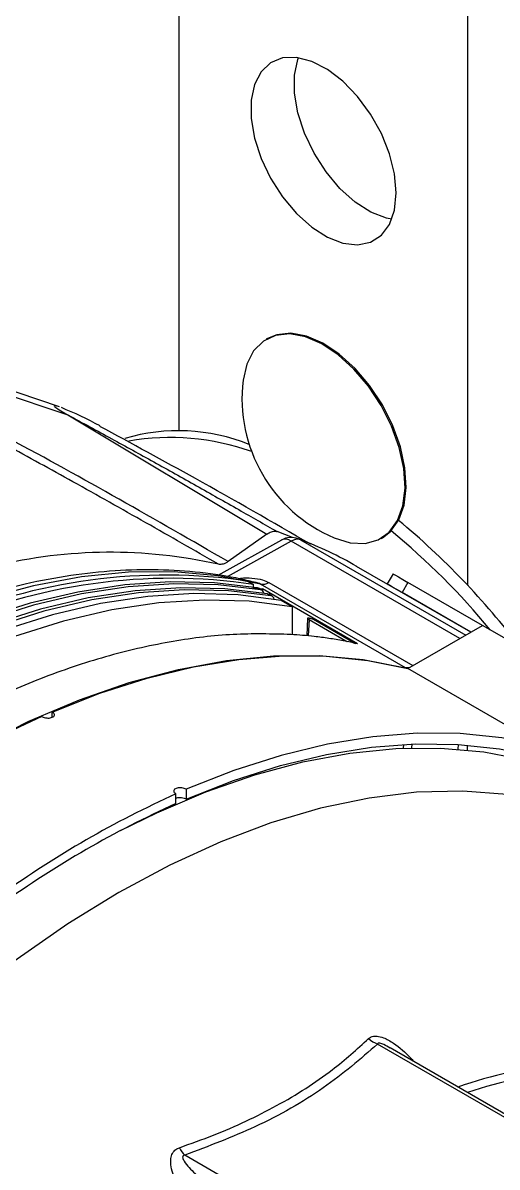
# Model space of a CAD drawing. Extents: x 7 to 113, y 1 to 87.
# Drawn here: x 19.201 to 20.651, y 69.763 to 73.267 of the extents above; entities that cross this region are included whole.
import ezdxf

# ---------------------------------------------------------------- set-up
doc = ezdxf.new("R2010")
doc.units = 0
doc.header["$MEASUREMENT"] = 0
doc.layers.add('OBJECT', color=7, linetype='CONTINUOUS')

msp = doc.modelspace()

# ---------------------------------------------------------------- linework, layer by layer
at = {"layer": 'OBJECT'}
for p, q in [((20.5621, 71.5443), (20.5621, 77.0537)), ((19.6782, 72.0185), (19.6782, 76.4048)), ((19.9485, 72.3006), (19.945, 72.2985)), ((19.3126, 72.0916), (19.1213, 72.1559)), ((19.124, 72.1385), (19.3383, 72.0669)), ((19.3383, 72.0669), (19.9468, 71.7018)), ((19.9468, 71.7018), (19.8282, 71.6177)), ((20.0259, 71.6914), (19.9783, 71.7095)), ((19.9916, 71.6835), (19.7974, 71.5753)), ((20.0215, 71.6802), (19.8257, 71.5708)), ((20.5379, 71.3821), (20.0215, 71.6802)), ((20.0494, 71.6847), (20.0434, 71.6875)), ((20.0494, 71.6847), (20.5558, 71.3924)), ((20.297, 71.6888), (20.3005, 71.6909)), ((20.5712, 71.4013), (20.2217, 71.6031)), ((20.3331, 71.5804), (20.3151, 71.5492)), ((19.889, 71.5575), (19.9059, 71.5478)), ((19.9036, 71.5382), (19.9333, 71.534)), ((19.9059, 71.5391), (19.9059, 71.5478)), ((19.928, 71.5311), (19.9175, 71.5372)), ((19.9315, 71.5299), (19.9209, 71.536)), ((20.371, 71.2923), (19.9272, 71.5485)), ((20.2244, 71.366), (19.9333, 71.534)), ((19.9333, 71.534), (19.9333, 71.5277)), ((19.9528, 71.5538), (20.3941, 71.299)), ((20.3788, 71.554), (20.3608, 71.5228)), ((20.5712, 71.4013), (20.3608, 71.5228)), ((20.6072, 71.4221), (20.3788, 71.554)), ((19.9598, 71.5128), (19.9492, 71.5189)), ((19.9632, 71.5116), (19.9527, 71.5176)), ((20.0246, 71.4793), (19.9907, 71.4988)), ((20.0246, 71.4793), (20.0246, 71.3944)), ((20.0715, 71.4439), (20.069, 71.3902)), ((20.076, 71.4402), (20.0737, 71.3898)), ((20.076, 71.4402), (20.1888, 71.3753)), ((20.09, 71.441), (20.2181, 71.3673)), ((20.3787, 71.2902), (20.6072, 71.4221)), ((21.0174, 71.1853), (20.6072, 71.4221)), ((20.3824, 71.2923), (20.371, 71.2923)), ((20.371, 71.2921), (20.371, 71.2923)), ((20.7888, 71.0534), (20.3787, 71.2902)), ((19.2903, 71.1409), (19.2903, 71.1569)), ((20.3655, 71.0465), (20.3657, 71.0575)), ((20.3908, 71.0473), (20.3911, 71.0588)), ((20.5327, 71.0436), (20.533, 71.0577)), ((20.5606, 71.0411), (20.561, 71.0558)), ((19.6686, 70.8766), (19.6686, 70.9062)), ((19.7004, 70.9202), (19.7004, 70.8905)), ((23.4147, 68.3339), (20.2858, 70.1402)), ((23.4298, 68.3353), (20.3245, 70.128)), ((22.8245, 67.9932), (19.6956, 69.7995))]:
    msp.add_line(p, q, dxfattribs=at)
at = {"layer": 'OBJECT', "flags": 128}
for points in [[(20.3429, 72.7465), (20.3376, 72.8047), (20.3223, 72.8663), (20.2974, 72.9283), (20.2643, 72.9878), (20.2244, 73.0421), (20.1797, 73.0885), (20.1322, 73.1249), (20.0841, 73.1497), (20.0377, 73.1616), (19.9951, 73.1601), (19.9584, 73.1453), (19.9293, 73.1178), (19.909, 73.079), (19.8987, 73.0307), (19.8987, 72.9751), (19.909, 72.9148), (19.9293, 72.8526), (19.9584, 72.7915), (19.9951, 72.7343), (20.0377, 72.6837), (20.0841, 72.642), (20.1322, 72.6112), (20.1797, 72.5928), (20.2244, 72.5876), (20.2643, 72.5958), (20.2974, 72.617), (20.3223, 72.6503), (20.3376, 72.6942), (20.3429, 72.7465)], [(20.3294, 72.6661), (20.3126, 72.6695), (20.2651, 72.688), (20.217, 72.7188), (20.1706, 72.7604), (20.128, 72.811), (20.0913, 72.8682), (20.0622, 72.9293), (20.042, 72.9915), (20.0316, 73.0518), (20.0316, 73.1074), (20.042, 73.1558), (20.0438, 73.1607)], [(20.297, 72.0953), (20.258, 72.1546), (20.2133, 72.2073), (20.1649, 72.2512), (20.1147, 72.2847), (20.0647, 72.3061), (20.0171, 72.3148), (19.9737, 72.3104), (19.9363, 72.293), (19.9065, 72.2633), (19.8855, 72.2226), (19.8741, 72.1728)], [(20.3005, 72.0974), (20.2615, 72.1566), (20.2169, 72.2093), (20.1684, 72.2533), (20.1182, 72.2867), (20.0683, 72.3082), (20.0206, 72.3169), (19.9772, 72.3124), (19.9485, 72.3006)], [(20.1527, 71.6903), (20.2015, 71.6752), (20.2473, 71.6731), (20.2879, 71.6841), (20.3216, 71.7077), (20.3472, 71.7431), (20.3635, 71.7887), (20.3698, 71.8428), (20.366, 71.903), (20.3521, 71.9669), (20.3288, 72.0319), (20.297, 72.0953)], [(20.3005, 71.6909), (20.3252, 71.7098), (20.3507, 71.7452), (20.367, 71.7908), (20.3734, 71.8448), (20.3695, 71.905), (20.3557, 71.9689), (20.3324, 72.0339), (20.3005, 72.0974)], [(19.9272, 71.5485), (19.7979, 71.5738), (19.6631, 71.586), (19.5236, 71.585), (19.3798, 71.5708), (19.2325, 71.5436), (19.0821, 71.5034), (18.9965, 71.4751)], [(20.3331, 71.5804), (20.3346, 71.5795), (20.3403, 71.5762), (20.3498, 71.5707), (20.3628, 71.5632), (20.3788, 71.554)], [(19.9175, 71.5372), (19.7869, 71.5529), (19.6516, 71.556), (19.512, 71.5465), (19.3689, 71.5245), (19.2226, 71.4901), (19.0739, 71.4433), (18.9233, 71.3844), (18.7715, 71.3136), (18.619, 71.2312), (18.4666, 71.1376), (18.3147, 71.0331), (18.1642, 70.9181), (18.0154, 70.7932), (17.8692, 70.6588), (17.726, 70.5155), (17.5864, 70.3638), (17.4511, 70.2044), (17.3205, 70.038)], [(19.928, 71.5311), (19.7975, 71.5468), (19.6621, 71.5499), (19.5226, 71.5405), (19.3794, 71.5185), (19.2331, 71.484), (19.0844, 71.4372), (18.9338, 71.3783), (18.782, 71.3075), (18.6295, 71.2251), (18.4771, 71.1315), (18.3253, 71.027), (18.1747, 70.912), (18.026, 70.7871), (17.8797, 70.6527), (17.7365, 70.5094), (17.597, 70.3577), (17.4616, 70.1984), (17.3311, 70.0319)], [(19.9492, 71.5189), (19.8187, 71.5346), (19.6833, 71.5377), (19.5438, 71.5282), (19.4006, 71.5062), (19.2543, 71.4717), (19.1056, 71.425), (18.955, 71.3661), (18.8032, 71.2953), (18.6508, 71.2129), (18.4983, 71.1193), (18.3465, 71.0148), (18.1959, 70.8998), (18.0472, 70.7749), (17.9009, 70.6405), (17.7577, 70.4971), (17.6182, 70.3455), (17.4828, 70.1861), (17.3523, 70.0197)], [(19.9598, 71.5128), (19.8292, 71.5285), (19.6939, 71.5316), (19.5543, 71.5221), (19.4111, 71.5001), (19.2649, 71.4657), (19.1162, 71.4189), (18.9656, 71.36), (18.8137, 71.2892), (18.6613, 71.2068), (18.5088, 71.1132), (18.357, 71.0087), (18.2064, 70.8937), (18.0577, 70.7688), (17.9115, 70.6344), (17.7683, 70.4911), (17.6287, 70.3394), (17.4934, 70.18), (17.3628, 70.0136)], [(19.9175, 71.5372), (19.9196, 71.5366), (19.9209, 71.536)], [(20.3608, 71.5228), (20.3448, 71.532), (20.3318, 71.5396), (20.3223, 71.545), (20.3166, 71.5483), (20.3151, 71.5492), (20.3178, 71.5476), (20.3241, 71.544)], [(19.9907, 71.4988), (19.8594, 71.5156), (19.7232, 71.5195), (19.5827, 71.5107), (19.4384, 71.4891), (19.2911, 71.4548), (19.1411, 71.408), (18.9893, 71.3488), (18.8362, 71.2776), (18.6825, 71.1946), (18.5288, 71.1001), (18.3757, 70.9946), (18.2239, 70.8784), (18.074, 70.7522), (17.9266, 70.6163), (17.7823, 70.4714), (17.6418, 70.318), (17.5057, 70.1568), (17.3744, 69.9885)], [(20.0246, 71.4793), (19.8933, 71.496), (19.7571, 71.4999), (19.6166, 71.4911), (19.4724, 71.4695), (19.325, 71.4352), (19.1751, 71.3884), (19.0233, 71.3292), (18.8702, 71.258), (18.7164, 71.175), (18.5627, 71.0805), (18.4096, 70.975), (18.2578, 70.8588), (18.1079, 70.7326), (17.9605, 70.5967), (17.8163, 70.4518), (17.6758, 70.2984), (17.5396, 70.1372), (17.4083, 69.9689)], [(19.9492, 71.5189), (19.9514, 71.5183), (19.9527, 71.5176)], [(17.6006, 69.693), (17.73, 69.8676), (17.8647, 70.0354), (18.0043, 70.1955), (18.1481, 70.3474), (18.2954, 70.4903), (18.4457, 70.6236), (18.5984, 70.7468), (18.7527, 70.8594), (18.908, 70.9608), (19.0636, 71.0507), (19.2189, 71.1286), (19.3733, 71.1942), (19.5259, 71.2472), (19.6762, 71.2874), (19.8236, 71.3146), (19.9674, 71.3288), (20.1069, 71.3298), (20.2417, 71.3176), (20.371, 71.2923)], [(19.2903, 71.1569), (19.4362, 71.2144), (19.5804, 71.2605), (19.7223, 71.295), (19.8613, 71.3177), (19.997, 71.3286), (20.1288, 71.3276), (20.2562, 71.3148), (20.3787, 71.2902)], [(20.7888, 71.0534), (20.6663, 71.078), (20.5389, 71.0909), (20.4071, 71.0918), (20.2714, 71.0809), (20.1324, 71.0582), (19.9905, 71.0237), (19.8463, 70.9777), (19.7004, 70.9202)], [(19.4987, 70.7938), (19.6098, 70.8484), (19.7607, 70.9127), (19.91, 70.9647), (20.057, 71.0042), (20.2012, 71.0311), (20.3419, 71.0453), (20.4785, 71.0467), (20.6104, 71.0352), (20.7371, 71.011)], [(19.7004, 70.8905), (19.8453, 70.9474), (19.9885, 70.9928), (20.1294, 71.0267), (20.2674, 71.0488), (20.4021, 71.0592), (20.5328, 71.0577), (20.6591, 71.0444), (20.7806, 71.0192)], [(20.8126, 70.8809), (20.6822, 70.9047), (20.5462, 70.9148), (20.4052, 70.911), (20.26, 70.8935), (20.1112, 70.8623), (19.9595, 70.8175), (19.8057, 70.7594), (19.6503, 70.6882), (19.4943, 70.6043), (19.3382, 70.508), (19.1829, 70.3999), (19.029, 70.2804), (18.8773, 70.15), (18.7285, 70.0094), (18.5833, 69.8593), (18.4424, 69.7003), (18.3064, 69.5332), (18.1759, 69.3588)]]:
    msp.add_lwpolyline(points, dxfattribs=at)
at = {"layer": 'OBJECT'}
for centre, radius, start, end in [((20.3362, 72.1179), 0.4653, 173.2215, 246.7731), ((18.8757, 71.005), 1.171, 61.3895, 67.8024), ((19.6766, 71.4367), 0.5817, 68.186, 106.442), ((19.6502, 71.2439), 0.7535, 70.5981, 99.5996), ((18.8175, 69.9024), 2.3957, 37.3524, 50.2358), ((18.9674, 70.0452), 2.1505, 39.3477, 50.791), ((20.0215, 71.6295), 0.062, 69.267, 119.1597), ((20.0033, 71.6556), 0.0306, 53.488, 112.873), ((20.0403, 71.6527), 0.0333, 74.0154, 124.2943), ((19.6324, 70.5815), 1.1794, 60.0189, 69.2913), ((19.4686, 70.136), 1.5101, 77.3693, 103.5828), ((19.6363, 69.8552), 1.721, 81.5565, 113.7095), ((19.6531, 69.8384), 1.728, 81.5849, 114.2163), ((19.9335, 71.5831), 0.0351, 259.8176, 303.4206), ((19.9255, 71.5196), 0.0118, 6.2051, 77.8002), ((19.9573, 71.5013), 0.0118, 6.2051, 77.8002), ((20.5632, 68.2664), 3.1586, 114.3975, 125.5971), ((20.9733, 68.0297), 3.1586, 114.3975, 125.5971), ((20.9563, 68.0296), 3.1246, 114.3364, 125.6582), ((20.3127, 70.2151), 0.0796, 226.9463, 250.2254), ((20.9713, 68.75), 1.3331, 80.9782, 109.2612), ((20.9908, 68.7374), 1.3255, 80.9583, 108.9089), ((19.76, 69.8628), 0.0902, 206.4628, 224.522)]:
    msp.add_arc(centre, radius, start, end, dxfattribs=at)
for points, knots in [([(19.3081, 72.0928), (19.3057, 72.0937), (19.2974, 72.0967), (19.2945, 72.0955), (19.3015, 72.0888), (19.3183, 72.0781), (19.3327, 72.07), (19.3383, 72.0669)], [0, 0, 0, 0, 0.099604, 0.349779, 0.610366, 0.848721, 1, 1, 1, 1]), ([(19.3383, 72.0669), (19.383, 72.0426), (19.4707, 71.9948), (19.6019, 71.9225), (19.7316, 71.85), (19.8577, 71.7788), (19.9393, 71.7319), (19.9783, 71.7095)], [0, 0, 0, 0, 0.206023, 0.404822, 0.608638, 0.812834, 1, 1, 1, 1]), ([(20.0815, 71.6706), (19.9641, 71.7383), (19.7504, 71.8617), (19.5334, 71.979), (19.4356, 72.0318)], [0, 0, 0, 0, 0.549415, 1, 1, 1, 1]), ([(19.8282, 71.6177), (19.6064, 71.7457), (19.3803, 71.8762), (19.1497, 71.9984), (19.1454, 72.0007)], [0, 0, 0, 0, 0.981179, 1, 1, 1, 1]), ([(19.7988, 71.6095), (19.7248, 71.652), (19.5768, 71.737), (19.3603, 71.8587), (19.2175, 71.9373), (19.1494, 71.9748)], [0, 0, 0, 0, 0.343508, 0.686995, 1, 1, 1, 1]), ([(19.9468, 71.7018), (19.9516, 71.7047), (19.9612, 71.7104), (19.9718, 71.7113), (19.9769, 71.7098), (19.9783, 71.7095)], [0, 0, 0, 0, 0.425021, 0.850044, 1, 1, 1, 1]), ([(19.9138, 71.5531), (19.8982, 71.557), (19.8427, 71.5706), (19.7436, 71.5857), (19.6153, 71.5942), (19.4829, 71.5911), (19.347, 71.5763), (19.2111, 71.5516), (19.1197, 71.5261), (19.0755, 71.5138)], [0, 0, 0, 0, 0.061321, 0.218505, 0.375996, 0.533956, 0.692368, 0.851177, 1, 1, 1, 1]), ([(19.8282, 71.6177), (19.8255, 71.616), (19.818, 71.6112), (19.8077, 71.6083), (19.8012, 71.6092), (19.7988, 71.6095)], [0, 0, 0, 0, 0.263886, 0.723096, 1, 1, 1, 1]), ([(19.8613, 71.5651), (19.8635, 71.5656), (19.8761, 71.5685), (19.9017, 71.5675), (19.9319, 71.5637), (19.9468, 71.5567), (19.9528, 71.5538)], [0, 0, 0, 0, 0.070253, 0.41493, 0.762422, 1, 1, 1, 1]), ([(19.9272, 71.5485), (19.9251, 71.5496), (19.9212, 71.5516), (19.9162, 71.5528), (19.9139, 71.5534)], [0, 0, 0, 0, 0.534098, 1, 1, 1, 1]), ([(20.0758, 71.4441), (20.0745, 71.4444), (20.072, 71.4448), (20.0712, 71.444), (20.0723, 71.4426), (20.0742, 71.4412), (20.0757, 71.4403), (20.076, 71.4402)], [0, 0, 0, 0, 0.29148, 0.560989, 0.754894, 0.949735, 1, 1, 1, 1]), ([(20.09, 71.441), (20.0879, 71.4415), (20.0837, 71.4424), (20.079, 71.4434), (20.0764, 71.444), (20.0758, 71.4441)], [0, 0, 0, 0, 0.44189, 0.883774, 1, 1, 1, 1]), ([(20.0204, 71.3944), (19.962, 71.3959), (19.8451, 71.3988), (19.6592, 71.3762), (19.4665, 71.3331), (19.2694, 71.2678), (19.0713, 71.1824), (18.8719, 71.0772), (18.6706, 70.9512), (18.4712, 70.8067), (18.277, 70.6465), (18.0875, 70.4706), (17.9012, 70.2788), (17.782, 70.1381), (17.7224, 70.0678)], [0, 0, 0, 0, 0.082347, 0.164694, 0.249433, 0.334172, 0.416519, 0.498866, 0.583605, 0.668344, 0.750089, 0.831834, 0.915917, 1, 1, 1, 1]), ([(20.2244, 71.366), (20.21, 71.369), (20.1811, 71.3752), (20.1368, 71.3825), (20.0836, 71.3896), (20.0444, 71.3926), (20.0204, 71.3944)], [0, 0, 0, 0, 0.218765, 0.43753, 0.656295, 1, 1, 1, 1]), ([(20.1888, 71.3753), (20.1898, 71.3747), (20.1916, 71.3736), (20.1923, 71.3728), (20.1927, 71.3725)], [0, 0, 0, 0, 0.5492243, 1, 1, 1, 1]), ([(19.2585, 71.143), (19.2598, 71.1423), (19.263, 71.1407), (19.2695, 71.139), (19.2771, 71.1382), (19.2844, 71.1389), (19.2907, 71.1407), (19.2952, 71.1436), (19.2972, 71.1472), (19.2967, 71.1512), (19.2941, 71.1545), (19.2914, 71.1563), (19.2903, 71.1569)], [0, 0, 0, 0, 0.073488, 0.179791, 0.286365, 0.393528, 0.501387, 0.609762, 0.718227, 0.826269, 0.933534, 1, 1, 1, 1]), ([(19.7004, 70.9202), (19.6985, 70.9211), (19.6946, 70.923), (19.6871, 70.9246), (19.6795, 70.925), (19.6724, 70.924), (19.6666, 70.9218), (19.6629, 70.9186), (19.6616, 70.9148), (19.6629, 70.9108), (19.6658, 70.9079), (19.6681, 70.9066), (19.6686, 70.9062)], [0, 0, 0, 0, 0.1063618, 0.2127134, 0.3194557, 0.426997, 0.5352335, 0.6437512, 0.7520407, 0.8597217, 0.9667095, 1, 1, 1, 1]), ([(19.6686, 70.8928), (19.6686, 70.8928), (19.6701, 70.8938), (19.6749, 70.8948), (19.6822, 70.8954), (19.6899, 70.8945), (19.6962, 70.8928), (19.6993, 70.8912), (19.7004, 70.8905)], [0, 0, 0, 0, 0.0034618, 0.2200893, 0.4368994, 0.6528441, 0.8672115, 1, 1, 1, 1]), ([(19.6792, 69.8226), (19.7143, 69.8351), (19.8199, 69.8728), (19.9822, 69.9496), (20.1409, 70.0503), (20.2225, 70.1244), (20.2584, 70.1569)], [0, 0, 0, 0, 0.149978, 0.450605, 0.7586588, 1, 1, 1, 1]), ([(20.2584, 70.1569), (20.2619, 70.1594), (20.2688, 70.1644), (20.2852, 70.1651), (20.308, 70.1589), (20.3443, 70.1379), (20.3751, 70.1112), (20.3931, 70.0904), (20.3965, 70.0864)], [0, 0, 0, 0, 0.099, 0.197937, 0.32287, 0.5267, 0.909915, 1, 1, 1, 1]), ([(20.2858, 70.1402), (20.233, 70.0943), (20.1258, 70.0012), (19.9238, 69.8864), (19.7687, 69.8273), (19.6956, 69.7995)], [0, 0, 0, 0, 0.339274, 0.688484, 1, 1, 1, 1]), ([(20.3238, 70.127), (20.3177, 70.1312), (20.3101, 70.1364), (20.299, 70.1409), (20.2943, 70.1424), (20.2906, 70.1429), (20.2883, 70.1428), (20.2866, 70.1419), (20.286, 70.141), (20.2858, 70.1404), (20.2858, 70.1402)], [0, 0, 0, 0, 0.509234, 0.632649, 0.769191, 0.823995, 0.879349, 0.928946, 0.981684, 1, 1, 1, 1]), ([(19.7055, 69.661), (19.6882, 69.6861), (19.6656, 69.7189), (19.6532, 69.7639), (19.6519, 69.787), (19.6574, 69.8055), (19.6668, 69.8172), (19.6756, 69.821), (19.6792, 69.8226)], [0, 0, 0, 0, 0.463203, 0.605761, 0.74907, 0.841779, 0.935306, 1, 1, 1, 1]), ([(19.6956, 69.7995), (19.6948, 69.7994), (19.6932, 69.7992), (19.6913, 69.7983), (19.69, 69.7969), (19.6892, 69.7947), (19.6896, 69.7893), (19.6998, 69.7705), (19.7261, 69.7438), (19.752, 69.7219), (19.7644, 69.7115)], [0, 0, 0, 0, 0.018435, 0.032623, 0.046847, 0.06494, 0.096407, 0.193734, 0.61436, 1, 1, 1, 1])]:
    msp.add_open_spline(points, degree=3, knots=knots, dxfattribs=at)

doc.saveas('drawing.dxf')
